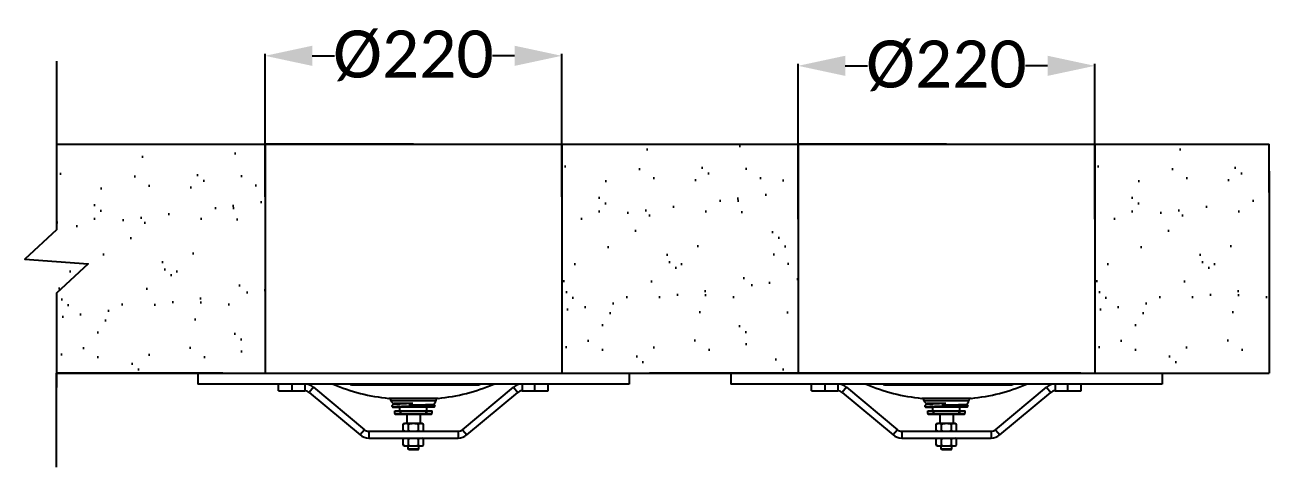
# Model space of a CAD drawing. Header units: millimetres. Extents: x 6781 to 13993, y -7973 to 4183.
# Drawn here: x 10953 to 11876, y 275 to 603 of the extents above; entities that cross this region are included whole.
import ezdxf

# ---------------------------------------------------------------- set-up
doc = ezdxf.new("R2010")
doc.units = ezdxf.units.MM
doc.header["$LTSCALE"] = 307.34
doc.header["$PDMODE"] = 3
doc.header["$PDSIZE"] = 8
doc.layers.get('0').update_dxf_attribs({"linetype": 'CONTINUOUS'})
doc.layers.get('Defpoints').update_dxf_attribs({"linetype": 'CONTINUOUS'})
for name, color, linetype in [('00_BUW_DATUM', 7, 'CONTINUOUS'), ('02___PRT_ALL_AXES', 7, 'CONTINUOUS'), ('03___PRT_ALL_CURVES', 7, 'CONTINUOUS')]:
    doc.layers.add(name, color=color, linetype=linetype)
doc.styles.get("Standard").update_dxf_attribs({"font": 'calibri.ttf'})
doc.dimstyles.get("Standard").update_dxf_attribs({"dimtxt": 35, "dimasz": 35, "dimexe": 1.5, "dimexo": 1, "dimtad": 1, "dimdsep": 46, "dimtxsty": 'Standard', "dimblk": '_FILLED', "dimblk1": '_FILLED', "dimblk2": '_FILLED', "dimcen": 0.09, "dimazin": 2, "dimtol": 1, "dimtp": 0.01, "dimtm": 0.01, "dimtfac": 1, "dimtofl": 0, "dimtmove": 0, "dimatfit": 3, "dimldrblk": '_FILLED', "dimfxl": 1, "dimtolj": 1, "dimarcsym": 0})

# ---------------------------------------------------------------- blocks, each defined once
blk = doc.blocks.new('_FILLED')
at = {"color": 0, "linetype": 'ByBlock'}
blk.add_solid([(0, 0), (-1, 0.214), (-1, -0.214)], dxfattribs=at)
blk = doc.blocks.new('*D949')
at = {"color": 0, "lineweight": -2}
for p, q in [((11131.61, 475.67), (11131.61, 581.75)), ((11351.61, 475.67), (11351.61, 581.75)), ((11166.61, 580.25), (11183.06, 580.25)), ((11316.61, 580.25), (11300.16, 580.25))]:
    blk.add_line(p, q, dxfattribs=at)
at = {"layer": 'Defpoints', "color": 0}
for p in [(11351.61, 580.25), (11131.61, 474.67), (11351.61, 474.67)]:
    blk.add_point(p, dxfattribs=at)
at = {"color": 0, "linetype": 'ByBlock', "lineweight": -2, "xscale": 35, "yscale": 35, "zscale": 35, "rotation": 180}
blk.add_blockref('_FILLED', (11131.61, 580.25), dxfattribs=at)
at = {"color": 0, "linetype": 'ByBlock', "lineweight": -2, "xscale": 35, "yscale": 35, "zscale": 35}
blk.add_blockref('_FILLED', (11351.61, 580.25), dxfattribs=at)
at = {"color": 0, "insert": (11241.61, 580.25), "char_height": 35, "attachment_point": 5}
blk.add_mtext('\\A1;\\A1;%%c220', dxfattribs=at)
blk = doc.blocks.new('*D950')
at = {"color": 0, "lineweight": -2}
for p, q in [((11526.99, 458.94), (11526.99, 574.32)), ((11561.99, 572.82), (11578.44, 572.82)), ((11711.99, 572.82), (11695.54, 572.82)), ((11746.99, 458.94), (11746.99, 574.32))]:
    blk.add_line(p, q, dxfattribs=at)
at = {"layer": 'Defpoints', "color": 0}
for p in [(11746.99, 572.82), (11526.99, 457.94), (11746.99, 457.94)]:
    blk.add_point(p, dxfattribs=at)
at = {"color": 0, "linetype": 'ByBlock', "lineweight": -2, "xscale": 35, "yscale": 35, "zscale": 35, "rotation": 180}
blk.add_blockref('_FILLED', (11526.99, 572.82), dxfattribs=at)
at = {"color": 0, "linetype": 'ByBlock', "lineweight": -2, "xscale": 35, "yscale": 35, "zscale": 35}
blk.add_blockref('_FILLED', (11746.99, 572.82), dxfattribs=at)
at = {"color": 0, "insert": (11636.99, 572.82), "char_height": 35, "attachment_point": 5}
blk.add_mtext('\\A1;\\A1;%%c220', dxfattribs=at)

msp = doc.modelspace()

# ---------------------------------------------------------------- hatches: boundary and pattern name
at = {"linetype": 'ByBlock', "lineweight": 30}
h = msp.add_hatch(dxfattribs=at)
h.set_pattern_fill('AR-SAND', color=256)
h.set_pattern_definition([(37.5, (1325.25, -227.098), (-1.60003, 48.94132), [0, -38.608, 0, -43.18, 0, -41.275]), (7.5, (1325.25, -227.1), (44.95233, 71.6825), [0, -20.828, 0, -34.798, 0, -13.335]), (327.5, (1294.01, -227.098), (79.09924, 0.14372), [0, -12.7, 0, -45.72, 0, -59.69]), (317.5, (1294.01, -227.1), (76.35565, 22.29293), [0, -6.35, 0, -29.972, 0, -34.29])])
h.paths.add_polyline_path([(11131.61113, 344.87332), (10976.87679, 344.61148), (10976.87679, 513.74069), (11131.61113, 514.61148)])
h = msp.add_hatch(dxfattribs=at)
h.set_pattern_fill('AR-SAND', color=256)
h.set_pattern_definition([(37.5, (1699.606, -221.653), (-1.60003, 48.94132), [0, -38.608, 0, -43.18, 0, -41.275]), (7.5, (1699.606, -221.65), (44.95233, 71.6825), [0, -20.828, 0, -34.798, 0, -13.335]), (327.5, (1668.364, -221.653), (79.09924, 0.14372), [0, -12.7, 0, -45.72, 0, -59.69]), (317.5, (1668.364, -221.65), (76.35565, 22.29293), [0, -6.35, 0, -29.972, 0, -34.29])])
h.paths.add_polyline_path([(11526.98879, 344.61148), (11351.61113, 344.61148), (11351.61113, 514.61148), (11526.98879, 514.61148)])
h = msp.add_hatch(dxfattribs=at)
h.set_pattern_fill('AR-SAND', color=256)
h.set_pattern_definition([(37.5, (2094.983, -221.653), (-1.60003, 48.94132), [0, -38.608, 0, -43.18, 0, -41.275]), (7.5, (2094.983, -221.65), (44.95233, 71.6825), [0, -20.828, 0, -34.798, 0, -13.335]), (327.5, (2063.74, -221.653), (79.09924, 0.14372), [0, -12.7, 0, -45.72, 0, -59.69]), (317.5, (2063.74, -221.65), (76.35565, 22.29293), [0, -6.35, 0, -29.972, 0, -34.29])])
h.paths.add_polyline_path([(11876.37523, 344.61148), (11746.98879, 344.61148), (11746.61, 514.61148), (11876.37523, 514.61148)])

# ---------------------------------------------------------------- linework, layer by layer
at = {"linetype": 'ByBlock'}
for p, q in [((10976.87679, 576.31075), (10976.87679, 451.17064)), ((11876.37523, 494.61148), (11876.37523, 344.61148)), ((10976.87679, 344.61148), (11239.74925, 344.61148)), ((10976.87679, 344.61148), (11239.74925, 344.61148)), ((11239.74925, 344.61148), (11876.37523, 344.61148)), ((11239.74925, 344.61148), (11876.37523, 344.61148))]:
    msp.add_line(p, q, dxfattribs=at)
for p, q in [((10976.87679, 514.61148), (11239.74925, 514.61148)), ((10976.87679, 514.61148), (11876.37523, 514.61148)), ((11241.61113, 514.61148), (11131.61113, 514.61148)), ((11131.61113, 514.61148), (11131.61113, 344.61148)), ((11239.74925, 514.61148), (11876.37523, 514.61148)), ((11241.61113, 514.61148), (11351.61113, 514.61148)), ((11351.61113, 514.61148), (11351.61113, 344.61148)), ((11636.98879, 514.61148), (11526.98879, 514.61148)), ((11526.98879, 514.61148), (11526.98879, 344.61148)), ((11636.98879, 514.61148), (11746.98879, 514.61148)), ((11746.98879, 514.61148), (11746.98879, 344.61148)), ((11876.37523, 478.72702), (11876.37523, 514.61148)), ((10976.87679, 404.17064), (10976.87679, 334.17064)), ((10976.87679, 274.99738), (10976.87679, 344.61148)), ((11081.61113, 344.61148), (11241.61113, 344.61148)), ((11239.74925, 344.61148), (11394.14613, 344.61148)), ((11476.98879, 344.61148), (11636.98879, 344.61148)), ((10976.87679, 317.82313), (10976.87679, 334.17064))]:
    msp.add_line(p, q)
at = {"linetype": 'Continuous'}
for p, q in [((10976.87679, 344.61148), (11239.74925, 344.61148)), ((11239.74925, 344.61148), (11876.37523, 344.61148)), ((11239.74925, 344.61148), (11328.79147, 344.61148))]:
    msp.add_line(p, q, dxfattribs=at)
at = {"color": 0, "linetype": 'Continuous'}
for p, q in [((11141.61113, 331.61148), (11141.61113, 336.61148)), ((11151.61113, 331.61148), (11151.61113, 336.61148)), ((11160.99063, 336.61148), (11160.99063, 331.61148)), ((11167.39248, 334.29369), (11164.19156, 330.45258)), ((11167.39248, 334.29369), (11205.22046, 302.77037)), ((11194.65966, 336.61148), (11194.65966, 336.01148)), ((11291.13839, 336.01148), (11194.65966, 336.01148)), ((11195.67591, 335.81148), (11195.67591, 336.01148)), ((11290.12213, 335.81148), (11195.67591, 335.81148)), ((11278.00181, 302.77037), (11315.82979, 334.29369)), ((11289.66329, 335.81148), (11289.66329, 336.01148)), ((11290.12213, 335.81148), (11290.12213, 336.01148)), ((11290.64677, 336.61148), (11290.64677, 336.01148)), ((11291.13839, 336.61148), (11291.13839, 336.01148)), ((11315.82979, 334.29369), (11319.03071, 330.45258)), ((11322.23163, 336.61148), (11322.23163, 331.61148)), ((11331.61113, 331.61148), (11331.61113, 336.61148)), ((11341.61113, 331.61148), (11341.61113, 336.61148)), ((11536.98879, 331.61148), (11536.98879, 336.61148)), ((11546.98879, 331.61148), (11546.98879, 336.61148)), ((11556.3683, 336.61148), (11556.3683, 331.61148)), ((11562.77014, 334.29369), (11559.56922, 330.45258)), ((11562.77014, 334.29369), (11600.59812, 302.77037)), ((11590.03732, 336.61148), (11590.03732, 336.01148)), ((11686.51605, 336.01148), (11590.03732, 336.01148)), ((11591.05357, 335.81148), (11591.05357, 336.01148)), ((11685.49979, 335.81148), (11591.05357, 335.81148)), ((11673.37947, 302.77037), (11711.20745, 334.29369)), ((11685.04095, 335.81148), (11685.04095, 336.01148)), ((11685.49979, 335.81148), (11685.49979, 336.01148)), ((11686.02443, 336.61148), (11686.02443, 336.01148)), ((11686.51605, 336.61148), (11686.51605, 336.01148)), ((11711.20745, 334.29369), (11714.40837, 330.45258)), ((11717.60929, 336.61148), (11717.60929, 331.61148)), ((11726.98879, 331.61148), (11726.98879, 336.61148)), ((11736.98879, 331.61148), (11736.98879, 336.61148)), ((11141.61113, 331.61148), (11160.99063, 331.61148)), ((11164.19156, 330.45258), (11202.01954, 298.92926)), ((11259.91486, 326.03769), (11223.30741, 326.03769)), ((11258.11619, 324.18941), (11225.10608, 324.18941)), ((11281.20273, 298.92926), (11319.03071, 330.45258)), ((11322.23163, 331.61148), (11341.61113, 331.61148)), ((11536.98879, 331.61148), (11556.3683, 331.61148)), ((11559.56922, 330.45258), (11597.3972, 298.92926)), ((11655.29252, 326.03769), (11618.68507, 326.03769)), ((11653.49385, 324.18941), (11620.48374, 324.18941)), ((11676.58039, 298.92926), (11714.40837, 330.45258)), ((11717.60929, 331.61148), (11736.98879, 331.61148)), ((11225.79113, 320.36148), (11225.79114, 320.36457)), ((11226.42117, 319.50469), (11226.69113, 319.46574)), ((11226.61188, 321.32856), (11226.47274, 321.28193)), ((11226.69114, 319.46514), (11226.96111, 319.50457)), ((11226.96111, 319.46574), (11231.61113, 319.46574)), ((11241.2547, 322.33148), (11227.10103, 322.33148)), ((11227.76113, 321.83148), (11231.49192, 321.83148)), ((11227.76113, 316.83148), (11255.46113, 316.83148)), ((11227.76113, 314.83148), (11255.46113, 314.83148)), ((11228.26113, 314.33148), (11254.96113, 314.33148)), ((11228.75593, 319.83148), (11238.3055, 319.83148)), ((11231.61113, 316.83148), (11231.61113, 319.83148)), ((11231.98669, 319.83148), (11231.98669, 320.06785)), ((11231.98669, 314.83148), (11231.98669, 316.83148)), ((11232.33415, 322.33148), (11232.33415, 321.88285)), ((11232.33415, 319.83148), (11232.33415, 320.08898)), ((11232.33415, 314.33148), (11232.33415, 316.83148)), ((11236.60051, 320.31755), (11238.26456, 320.39831)), ((11239.97495, 322.27181), (11238.00861, 322.17887)), ((11257.43113, 320.36148), (11238.26633, 320.36148)), ((11256.53116, 319.46574), (11238.45662, 319.46574)), ((11241.2547, 322.33148), (11239.97495, 322.27181)), ((11250.88812, 316.83148), (11250.88812, 314.33148)), ((11251.23557, 316.83148), (11251.23557, 314.83148)), ((11251.61113, 316.83148), (11251.61113, 319.46574)), ((11256.53113, 321.25722), (11254.28384, 321.25722)), ((11254.99111, 321.32342), (11255.30419, 321.35695)), ((11621.16879, 320.36148), (11621.1688, 320.36457)), ((11621.79883, 319.50469), (11622.06879, 319.46574)), ((11621.98954, 321.32856), (11621.8504, 321.28193)), ((11622.0688, 319.46514), (11622.33877, 319.50457)), ((11622.33877, 319.46574), (11626.98879, 319.46574)), ((11636.63236, 322.33148), (11622.47869, 322.33148)), ((11623.13879, 321.83148), (11626.86958, 321.83148)), ((11623.13879, 316.83148), (11650.83879, 316.83148)), ((11623.13879, 314.83148), (11650.83879, 314.83148)), ((11623.63879, 314.33148), (11650.33879, 314.33148)), ((11624.13359, 319.83148), (11633.68316, 319.83148)), ((11626.98879, 316.83148), (11626.98879, 319.83148)), ((11627.36435, 319.83148), (11627.36435, 320.06785)), ((11627.36435, 314.83148), (11627.36435, 316.83148)), ((11627.71181, 322.33148), (11627.71181, 321.88285)), ((11627.71181, 319.83148), (11627.71181, 320.08898)), ((11627.71181, 314.33148), (11627.71181, 316.83148)), ((11631.97817, 320.31755), (11633.64222, 320.39831)), ((11635.35261, 322.27181), (11633.38627, 322.17887)), ((11652.80879, 320.36148), (11633.64399, 320.36148)), ((11651.90882, 319.46574), (11633.83428, 319.46574)), ((11636.63236, 322.33148), (11635.35261, 322.27181)), ((11646.26578, 316.83148), (11646.26578, 314.33148)), ((11646.61323, 316.83148), (11646.61323, 314.83148)), ((11646.98879, 316.83148), (11646.98879, 319.46574)), ((11651.90879, 321.25722), (11649.6615, 321.25722)), ((11650.36877, 321.32342), (11650.68185, 321.35695)), ((11205.22046, 302.77037), (11202.01954, 298.92926)), ((11208.42138, 301.61148), (11274.80088, 301.61148)), ((11208.42138, 301.61148), (11208.42138, 296.61148)), ((11208.42138, 296.61148), (11274.80088, 296.61148)), ((11274.80088, 301.61148), (11274.80088, 296.61148)), ((11278.00181, 302.77037), (11281.20273, 298.92926)), ((11600.59812, 302.77037), (11597.3972, 298.92926)), ((11603.79904, 301.61148), (11670.17854, 301.61148)), ((11603.79904, 301.61148), (11603.79904, 296.61148)), ((11603.79904, 296.61148), (11670.17854, 296.61148)), ((11670.17854, 301.61148), (11670.17854, 296.61148)), ((11673.37947, 302.77037), (11676.58039, 298.92926)), ((11237.61113, 288.21148), (11237.61113, 290.71148)), ((11245.61113, 288.21148), (11237.61113, 288.21148)), ((11238.11113, 287.71148), (11237.61113, 288.21148)), ((11245.11113, 287.71148), (11238.11113, 287.71148)), ((11245.11113, 287.71148), (11245.61113, 288.21148)), ((11245.61113, 288.21148), (11245.61113, 290.71148)), ((11632.98879, 288.21148), (11632.98879, 290.71148)), ((11640.98879, 288.21148), (11632.98879, 288.21148)), ((11633.48879, 287.71148), (11632.98879, 288.21148)), ((11640.48879, 287.71148), (11633.48879, 287.71148)), ((11640.48879, 287.71148), (11640.98879, 288.21148)), ((11640.98879, 288.21148), (11640.98879, 290.71148))]:
    msp.add_line(p, q, dxfattribs=at)
msp.add_lwpolyline([(10976.87679, 496.16332), (10976.87679, 451.17064), (10953.39019, 429.39413), (11000.36339, 425.94715), (10976.87679, 404.17064), (10976.87679, 335.34858)])
for points in [[(11225.94476, 320.868), (11225.80552, 320.51838), (11225.79114, 320.36458)], [(11226.47274, 321.28193), (11226.32553, 321.21587), (11226.14974, 321.09919), (11225.94476, 320.868)], [(11238.00861, 322.17887), (11237.04647, 322.13236), (11236.11685, 322.08647), (11235.2322, 322.04167), (11234.40105, 321.99831), (11233.6232, 321.95635), (11232.89654, 321.91566), (11232.21873, 321.87612), (11231.58738, 321.83759), (11231.00007, 321.79996), (11230.4545, 321.76308), (11229.94956, 321.72691), (11229.48532, 321.69149), (11229.06152, 321.65688), (11228.67743, 321.62309), (11228.33181, 321.59017), (11228.02225, 321.55803), (11227.74588, 321.5265), (11227.49983, 321.49541), (11227.2812, 321.46448), (11227.08682, 321.43328), (11226.91259, 321.40101), (11226.7558, 321.36675), (11226.61188, 321.32856)], [(11227.13696, 319.61264), (11227.13785, 319.61249), (11227.18302, 319.62473), (11227.26441, 319.64302), (11227.37878, 319.66484), (11227.52464, 319.68895), (11227.70136, 319.71469), (11227.90884, 319.74166), (11228.14718, 319.76962), (11228.41658, 319.79843), (11228.71739, 319.82797), (11229.05034, 319.85823), (11229.41629, 319.88919), (11229.81615, 319.92086), (11230.25084, 319.95324), (11230.72128, 319.98635), (11231.22828, 320.0202), (11231.77223, 320.0548), (11232.35329, 320.09014), (11232.97139, 320.12621), (11233.62627, 320.16302), (11234.31741, 320.20055), (11235.04406, 320.2388), (11235.80523, 320.27779), (11236.60051, 320.31755)], [(11254.25672, 321.25478), (11254.64673, 321.28979), (11254.99111, 321.32342)], [(11255.30419, 321.35695), (11255.5866, 321.39047), (11255.83853, 321.42401), (11256.06119, 321.45776), (11256.25705, 321.49216), (11256.43014, 321.5282), (11256.58687, 321.56808), (11256.73734, 321.61693), (11256.8971, 321.68778), (11257.08772, 321.81706), (11257.30008, 322.07231), (11257.42376, 322.42982), (11257.43113, 322.54202)], [(11257.43113, 322.54186), (11257.4166, 322.69969), (11257.37954, 322.79234)], [(11621.32242, 320.868), (11621.18318, 320.51838), (11621.1688, 320.36458)], [(11621.8504, 321.28193), (11621.70319, 321.21587), (11621.5274, 321.09919), (11621.32242, 320.868)], [(11633.38627, 322.17887), (11632.42413, 322.13236), (11631.49451, 322.08647), (11630.60986, 322.04167), (11629.77871, 321.99831), (11629.00086, 321.95635), (11628.2742, 321.91566), (11627.59639, 321.87612), (11626.96504, 321.83759), (11626.37773, 321.79996), (11625.83216, 321.76308), (11625.32722, 321.72691), (11624.86298, 321.69149), (11624.43918, 321.65688), (11624.05509, 321.62309), (11623.70947, 321.59017), (11623.39991, 321.55803), (11623.12354, 321.5265), (11622.87749, 321.49541), (11622.65886, 321.46448), (11622.46448, 321.43328), (11622.29025, 321.40101), (11622.13346, 321.36675), (11621.98954, 321.32856)], [(11622.51462, 319.61264), (11622.51551, 319.61249), (11622.56069, 319.62473), (11622.64207, 319.64302), (11622.75644, 319.66484), (11622.9023, 319.68895), (11623.07902, 319.71469), (11623.2865, 319.74166), (11623.52484, 319.76962), (11623.79424, 319.79843), (11624.09505, 319.82797), (11624.428, 319.85823), (11624.79395, 319.88919), (11625.19381, 319.92086), (11625.6285, 319.95324), (11626.09894, 319.98635), (11626.60594, 320.0202), (11627.14989, 320.0548), (11627.73095, 320.09014), (11628.34905, 320.12621), (11629.00393, 320.16302), (11629.69507, 320.20055), (11630.42172, 320.2388), (11631.18289, 320.27779), (11631.97817, 320.31755)], [(11649.63438, 321.25478), (11650.02439, 321.28979), (11650.36877, 321.32342)], [(11650.68185, 321.35695), (11650.96426, 321.39047), (11651.21619, 321.42401), (11651.43885, 321.45776), (11651.63471, 321.49216), (11651.8078, 321.5282), (11651.96453, 321.56808), (11652.115, 321.61693), (11652.27476, 321.68778), (11652.46538, 321.81706), (11652.67774, 322.07231), (11652.80142, 322.42982), (11652.80879, 322.54202)], [(11652.80879, 322.54186), (11652.79426, 322.69969), (11652.7572, 322.79234)]]:
    msp.add_lwpolyline(points, dxfattribs=at)
for centre, radius, start, end in [((11160.99063, 326.61148), 10, 50.19442891, 90), ((11237.18464, 466.76136), 141.40625, 247.06351951, 264.36808115), ((11246.03763, 466.76136), 141.40625, 275.63191885, 292.93648049), ((11322.23163, 326.61148), 10, 90, 129.80557109), ((11556.3683, 326.61148), 10, 50.19442891, 90), ((11632.5623, 466.76136), 141.40625, 247.06351951, 264.36808115), ((11641.41529, 466.76136), 141.40625, 275.63191885, 292.93648049), ((11717.60929, 326.61148), 10, 90, 129.80557109), ((11160.99063, 326.61148), 5, 50.19442891, 90), ((11223.11113, 324.04735), 2, 4.07332405, 84.36808115), ((11227.10103, 324.33148), 2, 184.07332405, 270), ((11256.12124, 324.33148), 2, 309.2533834, 355.92667595), ((11260.11113, 324.04735), 2, 95.63191885, 175.92667595), ((11322.23163, 326.61148), 5, 90, 129.80557109), ((11556.3683, 326.61148), 5, 50.19442891, 90), ((11618.48879, 324.04735), 2, 4.07332405, 84.36808115), ((11622.47869, 324.33148), 2, 184.07332405, 270), ((11651.4989, 324.33148), 2, 309.2533834, 355.92667595), ((11655.48879, 324.04735), 2, 95.63191885, 175.92667595), ((11717.60929, 326.61148), 5, 90, 129.80557109), ((11226.60773, 320.36138), 0.8166, 177.16069414, 179.99297649), ((11226.63021, 320.36233), 0.83907, 180.05802843, 188.06972627), ((11226.60862, 320.36135), 0.81749, 177.16166465, 179.77433532), ((11226.73367, 320.33976), 0.94489, 156.87901989, 160.90637286), ((11226.72495, 320.3439), 0.93525, 142.49746403, 156.9022854), ((11228.26113, 321.83148), 0.5, 90, 180), ((11228.26113, 314.83148), 0.5, 180, 270), ((11242.11988, 320.3614), 3.85354, 179.44614288, 179.99891009), ((11254.96113, 314.83148), 0.5, 270, 0), ((11621.98539, 320.36138), 0.8166, 177.16069414, 179.99297649), ((11622.00787, 320.36233), 0.83907, 180.05802843, 188.06972627), ((11621.98628, 320.36135), 0.81749, 177.16166465, 179.77433532), ((11622.11133, 320.33976), 0.94489, 156.87901989, 160.90637286), ((11622.10261, 320.3439), 0.93525, 142.49746403, 156.9022854), ((11623.63879, 321.83148), 0.5, 90, 180), ((11623.63879, 314.83148), 0.5, 180, 270), ((11637.49754, 320.3614), 3.85354, 179.44614288, 179.99891009), ((11650.33879, 314.83148), 0.5, 270, 0), ((11208.42138, 306.61148), 10, 230.19442891, 270), ((11208.42138, 306.61148), 5, 230.19442891, 270), ((11274.80088, 306.61148), 5, 270, 309.80557109), ((11274.80088, 306.61148), 10, 270, 309.80557109), ((11603.79904, 306.61148), 10, 230.19442891, 270), ((11603.79904, 306.61148), 5, 230.19442891, 270), ((11670.17854, 306.61148), 5, 270, 309.80557109), ((11670.17854, 306.61148), 10, 270, 309.80557109)]:
    msp.add_arc(centre, radius, start, end, dxfattribs=at)
for points in [[(11225.79214, 320.40183), (11225.79628, 320.48565), (11225.81331, 320.56954), (11225.84076, 320.64885)], [(11226.96108, 319.50468), (11227.05035, 319.53164), (11227.1361, 319.57423), (11227.21193, 319.62851)], [(11621.1698, 320.40183), (11621.17394, 320.48565), (11621.19097, 320.56954), (11621.21842, 320.64885)], [(11622.33874, 319.50468), (11622.42801, 319.53164), (11622.51376, 319.57423), (11622.58959, 319.62851)]]:
    msp.add_open_spline(points, degree=3, dxfattribs=at)
for points, knots in [([(11225.79944, 320.24454), (11225.82288, 320.07825), (11225.96462, 319.75294), (11226.26087, 319.55309), (11226.42119, 319.50468)], [0, 0, 0, 0, 0.500701764, 1, 1, 1, 1]), ([(11231.98669, 314.83148), (11231.98669, 314.76708), (11232.00318, 314.64232), (11232.07573, 314.47889), (11232.18868, 314.36219), (11232.28804, 314.33148), (11232.33415, 314.33148)], [0, 0, 0, 0, 0.289765992, 0.557980323, 0.792523532, 1, 1, 1, 1]), ([(11232.33415, 322.33148), (11232.28991, 322.33148), (11232.19492, 322.30346), (11232.08428, 322.19534), (11232.01015, 322.04199), (11231.99004, 321.92388), (11231.98737, 321.86241)], [0, 0, 0, 0, 0.20862699, 0.442793506, 0.709860072, 1, 1, 1, 1]), ([(11238.45662, 319.46574), (11238.42404, 319.46574), (11238.35354, 319.56823), (11238.31525, 319.7513), (11238.27387, 320.03543), (11238.26633, 320.24697), (11238.26633, 320.36148)], [0, 0, 0, 0, 0.103871973, 0.32147496, 0.634900608, 1, 1, 1, 1]), ([(11238.26651, 320.39865), (11238.26688, 320.43665), (11238.27045, 320.58193), (11238.28147, 320.72711), (11238.29529, 320.83354)], [0, 0, 0, 0, 0.261477067, 1, 1, 1, 1]), ([(11254.25676, 321.25478), (11254.08183, 321.2396), (11253.68129, 321.22785), (11252.74783, 321.18694), (11251.36715, 321.14448), (11249.52116, 321.09174), (11246.69755, 321.02125), (11242.93286, 320.93613), (11239.85836, 320.86882), (11238.29529, 320.83354)], [0, 0, 0, 0, 0.032991042, 0.075233936, 0.175579609, 0.292495613, 0.422215808, 0.706249217, 1, 1, 1, 1]), ([(11251.23557, 314.83148), (11251.23557, 314.76708), (11251.21909, 314.64232), (11251.14653, 314.47889), (11251.03359, 314.36219), (11250.93423, 314.33148), (11250.88812, 314.33148)], [0, 0, 0, 0, 0.289765992, 0.557980323, 0.792523532, 1, 1, 1, 1]), ([(11256.53113, 321.25722), (11256.64795, 321.25722), (11256.88526, 321.21453), (11257.27792, 320.9514), (11257.43113, 320.59087), (11257.43113, 320.36148)], [0, 0, 0, 0, 0.252288703, 0.504582846, 1, 1, 1, 1]), ([(11257.43113, 320.36148), (11257.43113, 320.13209), (11257.27792, 319.77155), (11256.88526, 319.50843), (11256.64795, 319.46574), (11256.53113, 319.46574)], [0, 0, 0, 0, 0.495417154, 0.747711297, 1, 1, 1, 1]), ([(11621.1771, 320.24454), (11621.20054, 320.07825), (11621.34228, 319.75294), (11621.63853, 319.55309), (11621.79885, 319.50468)], [0, 0, 0, 0, 0.500701764, 1, 1, 1, 1]), ([(11627.36435, 314.83148), (11627.36435, 314.76708), (11627.38084, 314.64232), (11627.4534, 314.47889), (11627.56634, 314.36219), (11627.6657, 314.33148), (11627.71181, 314.33148)], [0, 0, 0, 0, 0.289765992, 0.557980323, 0.792523532, 1, 1, 1, 1]), ([(11627.71181, 322.33148), (11627.66757, 322.33148), (11627.57258, 322.30346), (11627.46194, 322.19534), (11627.38781, 322.04199), (11627.3677, 321.92388), (11627.36503, 321.86241)], [0, 0, 0, 0, 0.20862699, 0.442793506, 0.709860072, 1, 1, 1, 1]), ([(11633.83428, 319.46574), (11633.8017, 319.46574), (11633.7312, 319.56823), (11633.69291, 319.7513), (11633.65153, 320.03543), (11633.64399, 320.24697), (11633.64399, 320.36148)], [0, 0, 0, 0, 0.103871973, 0.32147496, 0.634900608, 1, 1, 1, 1]), ([(11633.64417, 320.39865), (11633.64454, 320.43665), (11633.64811, 320.58193), (11633.65913, 320.72711), (11633.67295, 320.83354)], [0, 0, 0, 0, 0.261477067, 1, 1, 1, 1]), ([(11649.63442, 321.25478), (11649.45949, 321.2396), (11649.05895, 321.22785), (11648.12549, 321.18694), (11646.74481, 321.14448), (11644.89882, 321.09174), (11642.07521, 321.02125), (11638.31052, 320.93613), (11635.23602, 320.86882), (11633.67295, 320.83354)], [0, 0, 0, 0, 0.032991042, 0.075233936, 0.175579609, 0.292495613, 0.422215808, 0.706249217, 1, 1, 1, 1]), ([(11646.61323, 314.83148), (11646.61323, 314.76708), (11646.59675, 314.64232), (11646.52419, 314.47889), (11646.41125, 314.36219), (11646.31189, 314.33148), (11646.26578, 314.33148)], [0, 0, 0, 0, 0.289765992, 0.557980323, 0.792523532, 1, 1, 1, 1]), ([(11651.90879, 321.25722), (11652.02561, 321.25722), (11652.26292, 321.21453), (11652.65558, 320.9514), (11652.80879, 320.59087), (11652.80879, 320.36148)], [0, 0, 0, 0, 0.252288703, 0.504582846, 1, 1, 1, 1]), ([(11652.80879, 320.36148), (11652.80879, 320.13209), (11652.65558, 319.77155), (11652.26292, 319.50843), (11652.02561, 319.46574), (11651.90879, 319.46574)], [0, 0, 0, 0, 0.495417154, 0.747711297, 1, 1, 1, 1])]:
    msp.add_open_spline(points, degree=3, knots=knots, dxfattribs=at)
at = {"layer": '00_BUW_DATUM', "color": 0, "linetype": 'Continuous'}
for p, q in [((11234.10558, 306.93092), (11235.11113, 307.51148)), ((11234.10558, 302.19203), (11234.10558, 306.93092)), ((11235.11113, 307.51148), (11248.11113, 307.51148)), ((11237.85836, 302.19203), (11237.85836, 306.93092)), ((11245.36391, 302.19203), (11245.36391, 306.93092)), ((11249.11669, 306.93092), (11248.11113, 307.51148)), ((11249.11669, 302.19203), (11249.11669, 306.93092)), ((11629.48324, 306.93092), (11630.48879, 307.51148)), ((11629.48324, 302.19203), (11629.48324, 306.93092)), ((11630.48879, 307.51148), (11643.48879, 307.51148)), ((11633.23602, 302.19203), (11633.23602, 306.93092)), ((11640.74157, 302.19203), (11640.74157, 306.93092)), ((11644.49435, 306.93092), (11643.48879, 307.51148)), ((11644.49435, 302.19203), (11644.49435, 306.93092)), ((11235.11113, 301.61148), (11234.10558, 302.19203)), ((11234.10558, 296.03092), (11235.11113, 296.61148)), ((11234.10558, 291.29203), (11234.10558, 296.03092)), ((11237.85836, 291.29203), (11237.85836, 296.03092)), ((11245.36391, 291.29203), (11245.36391, 296.03092)), ((11248.11113, 301.61148), (11249.11669, 302.19203)), ((11249.11669, 296.03092), (11248.11113, 296.61148)), ((11249.11669, 291.29203), (11249.11669, 296.03092)), ((11630.48879, 301.61148), (11629.48324, 302.19203)), ((11629.48324, 296.03092), (11630.48879, 296.61148)), ((11629.48324, 291.29203), (11629.48324, 296.03092)), ((11633.23602, 291.29203), (11633.23602, 296.03092)), ((11640.74157, 291.29203), (11640.74157, 296.03092)), ((11643.48879, 301.61148), (11644.49435, 302.19203)), ((11644.49435, 296.03092), (11643.48879, 296.61148)), ((11644.49435, 291.29203), (11644.49435, 296.03092)), ((11235.11113, 290.71148), (11234.10558, 291.29203)), ((11235.11113, 290.71148), (11248.11113, 290.71148)), ((11248.11113, 290.71148), (11249.11669, 291.29203)), ((11630.48879, 290.71148), (11629.48324, 291.29203)), ((11630.48879, 290.71148), (11643.48879, 290.71148)), ((11643.48879, 290.71148), (11644.49435, 291.29203))]:
    msp.add_line(p, q, dxfattribs=at)
for centre, radius, start, end in [((11235.91408, 304.26604), 3.25136, 75.6687409, 77.86557217), ((11247.30817, 304.26611), 3.25129, 102.13445214, 104.32954935), ((11631.29174, 304.26604), 3.25136, 75.6687409, 77.86557217), ((11642.68583, 304.26611), 3.25129, 102.13445214, 104.32954935)]:
    msp.add_arc(centre, radius, start, end, dxfattribs=at)
for points, knots in [([(11234.10558, 306.93092), (11234.40013, 307.10098), (11234.85732, 307.3215), (11235.50081, 307.48374), (11235.82283, 307.51148), (11235.98197, 307.51148)], [0, 0, 0, 0, 0.514152503, 0.759424143, 1, 1, 1, 1]), ([(11235.98197, 307.51148), (11236.03338, 307.51148), (11236.23997, 307.50582), (11236.44579, 307.47736), (11236.59754, 307.44475)], [0, 0, 0, 0, 0.248806325, 1, 1, 1, 1]), ([(11236.71888, 307.41622), (11236.81613, 307.39139), (11237.21232, 307.27086), (11237.58707, 307.08755), (11237.85836, 306.93092)], [0, 0, 0, 0, 0.242657732, 1, 1, 1, 1]), ([(11237.85836, 306.93092), (11238.4681, 307.10694), (11239.70596, 307.40065), (11240.97676, 307.51148), (11241.61113, 307.51148)], [0, 0, 0, 0, 0.500104344, 1, 1, 1, 1]), ([(11241.61113, 307.51148), (11242.24551, 307.51148), (11243.51631, 307.40065), (11244.75417, 307.10694), (11245.36391, 306.93092)], [0, 0, 0, 0, 0.49989567, 1, 1, 1, 1]), ([(11245.36391, 306.93092), (11245.45635, 306.98429), (11245.8191, 307.18236), (11246.20623, 307.34036), (11246.50348, 307.41624)], [0, 0, 0, 0, 0.258129767, 1, 1, 1, 1]), ([(11246.62473, 307.44475), (11246.67564, 307.45569), (11246.87865, 307.49416), (11247.08576, 307.51148), (11247.2403, 307.51148)], [0, 0, 0, 0, 0.252032944, 1, 1, 1, 1]), ([(11247.2403, 307.51148), (11247.39944, 307.51148), (11247.72146, 307.48374), (11248.36494, 307.3215), (11248.82214, 307.10098), (11249.11669, 306.93092)], [0, 0, 0, 0, 0.24057587, 0.485847511, 1, 1, 1, 1]), ([(11629.48324, 306.93092), (11629.77779, 307.10098), (11630.23498, 307.3215), (11630.87847, 307.48374), (11631.20049, 307.51148), (11631.35963, 307.51148)], [0, 0, 0, 0, 0.514152503, 0.759424143, 1, 1, 1, 1]), ([(11631.35963, 307.51148), (11631.41104, 307.51148), (11631.61763, 307.50582), (11631.82345, 307.47736), (11631.9752, 307.44475)], [0, 0, 0, 0, 0.248806325, 1, 1, 1, 1]), ([(11632.09654, 307.41622), (11632.19379, 307.39139), (11632.58998, 307.27086), (11632.96473, 307.08755), (11633.23602, 306.93092)], [0, 0, 0, 0, 0.242657732, 1, 1, 1, 1]), ([(11633.23602, 306.93092), (11633.84576, 307.10694), (11635.08362, 307.40065), (11636.35442, 307.51148), (11636.98879, 307.51148)], [0, 0, 0, 0, 0.500104344, 1, 1, 1, 1]), ([(11636.98879, 307.51148), (11637.62317, 307.51148), (11638.89397, 307.40065), (11640.13183, 307.10694), (11640.74157, 306.93092)], [0, 0, 0, 0, 0.49989567, 1, 1, 1, 1]), ([(11640.74157, 306.93092), (11640.83401, 306.98429), (11641.19676, 307.18236), (11641.5839, 307.34036), (11641.88114, 307.41624)], [0, 0, 0, 0, 0.258129767, 1, 1, 1, 1]), ([(11642.00239, 307.44475), (11642.0533, 307.45569), (11642.25631, 307.49416), (11642.46342, 307.51148), (11642.61796, 307.51148)], [0, 0, 0, 0, 0.252032944, 1, 1, 1, 1]), ([(11642.61796, 307.51148), (11642.7771, 307.51148), (11643.09912, 307.48374), (11643.7426, 307.3215), (11644.1998, 307.10098), (11644.49435, 306.93092)], [0, 0, 0, 0, 0.24057587, 0.485847511, 1, 1, 1, 1]), ([(11234.10558, 302.19203), (11234.40013, 302.02198), (11234.85732, 301.80145), (11235.50081, 301.63922), (11235.82283, 301.61148), (11235.98197, 301.61148)], [0, 0, 0, 0, 0.514152503, 0.759424143, 1, 1, 1, 1]), ([(11234.10558, 296.03092), (11234.40013, 296.20098), (11234.85732, 296.4215), (11235.50081, 296.58374), (11235.82283, 296.61148), (11235.98197, 296.61148)], [0, 0, 0, 0, 0.514152503, 0.759424143, 1, 1, 1, 1]), ([(11235.98197, 301.61148), (11236.14111, 301.61148), (11236.46313, 301.63922), (11237.10661, 301.80145), (11237.56381, 302.02198), (11237.85836, 302.19203)], [0, 0, 0, 0, 0.24057587, 0.485847511, 1, 1, 1, 1]), ([(11235.98197, 296.61148), (11236.14111, 296.61148), (11236.46313, 296.58374), (11237.10661, 296.4215), (11237.56381, 296.20098), (11237.85836, 296.03092)], [0, 0, 0, 0, 0.24057587, 0.485847511, 1, 1, 1, 1]), ([(11237.85836, 302.19203), (11238.4681, 302.01602), (11239.70596, 301.7223), (11240.97676, 301.61148), (11241.61113, 301.61148)], [0, 0, 0, 0, 0.500104344, 1, 1, 1, 1]), ([(11237.85836, 296.03092), (11238.4681, 296.20694), (11239.70596, 296.50065), (11240.97676, 296.61148), (11241.61113, 296.61148)], [0, 0, 0, 0, 0.500104344, 1, 1, 1, 1]), ([(11241.61113, 301.61148), (11242.24551, 301.61148), (11243.51631, 301.7223), (11244.75417, 302.01602), (11245.36391, 302.19203)], [0, 0, 0, 0, 0.49989567, 1, 1, 1, 1]), ([(11241.61113, 296.61148), (11242.24551, 296.61148), (11243.51631, 296.50065), (11244.75417, 296.20694), (11245.36391, 296.03092)], [0, 0, 0, 0, 0.49989567, 1, 1, 1, 1]), ([(11245.36391, 302.19203), (11245.65846, 302.02198), (11246.11565, 301.80145), (11246.75914, 301.63922), (11247.08116, 301.61148), (11247.2403, 301.61148)], [0, 0, 0, 0, 0.514152503, 0.759424143, 1, 1, 1, 1]), ([(11245.36391, 296.03092), (11245.65846, 296.20098), (11246.11565, 296.4215), (11246.75914, 296.58374), (11247.08116, 296.61148), (11247.2403, 296.61148)], [0, 0, 0, 0, 0.514152503, 0.759424143, 1, 1, 1, 1]), ([(11247.2403, 301.61148), (11247.39944, 301.61148), (11247.72146, 301.63922), (11248.36494, 301.80145), (11248.82214, 302.02198), (11249.11669, 302.19203)], [0, 0, 0, 0, 0.24057587, 0.485847511, 1, 1, 1, 1]), ([(11247.2403, 296.61148), (11247.39944, 296.61148), (11247.72146, 296.58374), (11248.36494, 296.4215), (11248.82214, 296.20098), (11249.11669, 296.03092)], [0, 0, 0, 0, 0.24057587, 0.485847511, 1, 1, 1, 1]), ([(11629.48324, 302.19203), (11629.77779, 302.02198), (11630.23498, 301.80145), (11630.87847, 301.63922), (11631.20049, 301.61148), (11631.35963, 301.61148)], [0, 0, 0, 0, 0.514152503, 0.759424143, 1, 1, 1, 1]), ([(11629.48324, 296.03092), (11629.77779, 296.20098), (11630.23498, 296.4215), (11630.87847, 296.58374), (11631.20049, 296.61148), (11631.35963, 296.61148)], [0, 0, 0, 0, 0.514152503, 0.759424143, 1, 1, 1, 1]), ([(11631.35963, 301.61148), (11631.51877, 301.61148), (11631.84079, 301.63922), (11632.48427, 301.80145), (11632.94147, 302.02198), (11633.23602, 302.19203)], [0, 0, 0, 0, 0.24057587, 0.485847511, 1, 1, 1, 1]), ([(11631.35963, 296.61148), (11631.51877, 296.61148), (11631.84079, 296.58374), (11632.48427, 296.4215), (11632.94147, 296.20098), (11633.23602, 296.03092)], [0, 0, 0, 0, 0.24057587, 0.485847511, 1, 1, 1, 1]), ([(11633.23602, 302.19203), (11633.84576, 302.01602), (11635.08362, 301.7223), (11636.35442, 301.61148), (11636.98879, 301.61148)], [0, 0, 0, 0, 0.500104344, 1, 1, 1, 1]), ([(11633.23602, 296.03092), (11633.84576, 296.20694), (11635.08362, 296.50065), (11636.35442, 296.61148), (11636.98879, 296.61148)], [0, 0, 0, 0, 0.500104344, 1, 1, 1, 1]), ([(11636.98879, 301.61148), (11637.62317, 301.61148), (11638.89397, 301.7223), (11640.13183, 302.01602), (11640.74157, 302.19203)], [0, 0, 0, 0, 0.49989567, 1, 1, 1, 1]), ([(11636.98879, 296.61148), (11637.62317, 296.61148), (11638.89397, 296.50065), (11640.13183, 296.20694), (11640.74157, 296.03092)], [0, 0, 0, 0, 0.49989567, 1, 1, 1, 1]), ([(11640.74157, 302.19203), (11641.03612, 302.02198), (11641.49331, 301.80145), (11642.1368, 301.63922), (11642.45882, 301.61148), (11642.61796, 301.61148)], [0, 0, 0, 0, 0.514152503, 0.759424143, 1, 1, 1, 1]), ([(11640.74157, 296.03092), (11641.03612, 296.20098), (11641.49331, 296.4215), (11642.1368, 296.58374), (11642.45882, 296.61148), (11642.61796, 296.61148)], [0, 0, 0, 0, 0.514152503, 0.759424143, 1, 1, 1, 1]), ([(11642.61796, 301.61148), (11642.7771, 301.61148), (11643.09912, 301.63922), (11643.7426, 301.80145), (11644.1998, 302.02198), (11644.49435, 302.19203)], [0, 0, 0, 0, 0.24057587, 0.485847511, 1, 1, 1, 1]), ([(11642.61796, 296.61148), (11642.7771, 296.61148), (11643.09912, 296.58374), (11643.7426, 296.4215), (11644.1998, 296.20098), (11644.49435, 296.03092)], [0, 0, 0, 0, 0.24057587, 0.485847511, 1, 1, 1, 1]), ([(11234.10558, 291.29203), (11234.40013, 291.12198), (11234.85732, 290.90145), (11235.50081, 290.73922), (11235.82283, 290.71148), (11235.98197, 290.71148)], [0, 0, 0, 0, 0.514152503, 0.759424143, 1, 1, 1, 1]), ([(11235.98197, 290.71148), (11236.14111, 290.71148), (11236.46313, 290.73922), (11237.10661, 290.90145), (11237.56381, 291.12198), (11237.85836, 291.29203)], [0, 0, 0, 0, 0.24057587, 0.485847511, 1, 1, 1, 1]), ([(11237.85836, 291.29203), (11238.4681, 291.11602), (11239.70596, 290.8223), (11240.97676, 290.71148), (11241.61113, 290.71148)], [0, 0, 0, 0, 0.500104344, 1, 1, 1, 1]), ([(11241.61113, 290.71148), (11242.24551, 290.71148), (11243.51631, 290.8223), (11244.75417, 291.11602), (11245.36391, 291.29203)], [0, 0, 0, 0, 0.49989567, 1, 1, 1, 1]), ([(11245.36391, 291.29203), (11245.65846, 291.12198), (11246.11565, 290.90145), (11246.75914, 290.73922), (11247.08116, 290.71148), (11247.2403, 290.71148)], [0, 0, 0, 0, 0.514152503, 0.759424143, 1, 1, 1, 1]), ([(11247.2403, 290.71148), (11247.39944, 290.71148), (11247.72146, 290.73922), (11248.36494, 290.90145), (11248.82214, 291.12198), (11249.11669, 291.29203)], [0, 0, 0, 0, 0.24057587, 0.485847511, 1, 1, 1, 1]), ([(11629.48324, 291.29203), (11629.77779, 291.12198), (11630.23498, 290.90145), (11630.87847, 290.73922), (11631.20049, 290.71148), (11631.35963, 290.71148)], [0, 0, 0, 0, 0.514152503, 0.759424143, 1, 1, 1, 1]), ([(11631.35963, 290.71148), (11631.51877, 290.71148), (11631.84079, 290.73922), (11632.48427, 290.90145), (11632.94147, 291.12198), (11633.23602, 291.29203)], [0, 0, 0, 0, 0.24057587, 0.485847511, 1, 1, 1, 1]), ([(11633.23602, 291.29203), (11633.84576, 291.11602), (11635.08362, 290.8223), (11636.35442, 290.71148), (11636.98879, 290.71148)], [0, 0, 0, 0, 0.500104344, 1, 1, 1, 1]), ([(11636.98879, 290.71148), (11637.62317, 290.71148), (11638.89397, 290.8223), (11640.13183, 291.11602), (11640.74157, 291.29203)], [0, 0, 0, 0, 0.49989567, 1, 1, 1, 1]), ([(11640.74157, 291.29203), (11641.03612, 291.12198), (11641.49331, 290.90145), (11642.1368, 290.73922), (11642.45882, 290.71148), (11642.61796, 290.71148)], [0, 0, 0, 0, 0.514152503, 0.759424143, 1, 1, 1, 1]), ([(11642.61796, 290.71148), (11642.7771, 290.71148), (11643.09912, 290.73922), (11643.7426, 290.90145), (11644.1998, 291.12198), (11644.49435, 291.29203)], [0, 0, 0, 0, 0.24057587, 0.485847511, 1, 1, 1, 1])]:
    msp.add_open_spline(points, degree=3, knots=knots, dxfattribs=at)
at = {"layer": '02___PRT_ALL_AXES', "color": 0, "linetype": 'Continuous'}
for p, q in [((11100.16549, 344.61148), (10976.87679, 344.61148)), ((11081.61113, 344.61148), (11081.61113, 336.61148)), ((11401.61113, 344.61148), (11401.61113, 336.61148)), ((11736.79147, 344.61148), (11416.79147, 344.61148)), ((11476.98879, 344.61148), (11476.98879, 336.61148)), ((11796.98879, 344.61148), (11796.98879, 336.61148)), ((11401.61113, 336.61148), (11081.61113, 336.61148)), ((11796.98879, 336.61148), (11476.98879, 336.61148)), ((11227.76113, 321.52824), (11227.76113, 321.83148)), ((11227.76113, 314.83148), (11227.76113, 316.83148)), ((11236.61113, 314.33148), (11236.61113, 307.51148)), ((11246.61113, 314.33148), (11246.61113, 307.51148)), ((11255.46113, 321.25722), (11255.46113, 321.37558)), ((11255.46113, 314.83148), (11255.46113, 316.83148)), ((11623.13879, 321.52824), (11623.13879, 321.83148)), ((11623.13879, 314.83148), (11623.13879, 316.83148)), ((11631.98879, 314.33148), (11631.98879, 307.51148)), ((11641.98879, 314.33148), (11641.98879, 307.51148)), ((11650.83879, 321.25722), (11650.83879, 321.37558)), ((11650.83879, 314.83148), (11650.83879, 316.83148))]:
    msp.add_line(p, q, dxfattribs=at)
at = {"layer": '03___PRT_ALL_CURVES', "color": 0, "linetype": 'Continuous'}
for centre, radius, start, end in [((11226.60611, 320.36155), 0.81497, 180.00520289, 182.47210874), ((11226.62401, 320.36229), 0.83289, 182.46980057, 184.30069967), ((11226.64599, 320.36405), 0.85494, 184.30772178, 187.77689605), ((11226.68478, 320.34734), 0.88395, 229.22108272, 238.4220813), ((11226.66859, 320.32447), 0.85631, 250.29923829, 253.08394947), ((11226.69114, 320.45439), 0.98865, 267.95322639, 270.26927356), ((11226.69119, 320.45135), 0.98561, 270.26743201, 272.04963794), ((11226.71338, 320.32535), 0.85723, 286.67521507, 289.69972024), ((11226.69839, 320.34589), 0.88224, 303.94575255, 306.02643599), ((11621.98377, 320.36155), 0.81497, 180.00520289, 182.47210874), ((11622.00167, 320.36229), 0.83289, 182.46980057, 184.30069967), ((11622.02365, 320.36405), 0.85494, 184.30772178, 187.77689605), ((11622.06244, 320.34734), 0.88395, 229.22108272, 238.4220813), ((11622.04625, 320.32447), 0.85631, 250.29923829, 253.08394947), ((11622.0688, 320.45439), 0.98865, 267.95322639, 270.26927356), ((11622.06885, 320.45135), 0.98561, 270.26743201, 272.04963794), ((11622.09104, 320.32535), 0.85723, 286.67521507, 289.69972024), ((11622.07605, 320.34589), 0.88224, 303.94575255, 306.02643599)]:
    msp.add_arc(centre, radius, start, end, dxfattribs=at)
for points, knots in [([(11225.90845, 319.92293), (11225.89126, 319.95372), (11225.84088, 320.05734), (11225.80966, 320.16953), (11225.79891, 320.24836)], [0, 0, 0, 0, 0.306838364, 1, 1, 1, 1]), ([(11226.10744, 319.67799), (11226.0896, 319.69336), (11226.01218, 319.76568), (11225.94855, 319.85108), (11225.90845, 319.92293)], [0, 0, 0, 0, 0.222365894, 1, 1, 1, 1]), ([(11226.37992, 319.51829), (11226.36888, 319.52224), (11226.31424, 319.54311), (11226.26184, 319.56974), (11226.2219, 319.59428)], [0, 0, 0, 0, 0.200494986, 1, 1, 1, 1]), ([(11227.19104, 319.61401), (11227.14205, 319.58104), (11227.07936, 319.54743), (11227.01339, 319.52224), (11227.00235, 319.51829)], [0, 0, 0, 0, 0.833927848, 1, 1, 1, 1]), ([(11621.28611, 319.92293), (11621.26892, 319.95372), (11621.21854, 320.05734), (11621.18733, 320.16953), (11621.17657, 320.24836)], [0, 0, 0, 0, 0.306838364, 1, 1, 1, 1]), ([(11621.4851, 319.67799), (11621.46726, 319.69336), (11621.38984, 319.76568), (11621.32621, 319.85108), (11621.28611, 319.92293)], [0, 0, 0, 0, 0.222365894, 1, 1, 1, 1]), ([(11621.75758, 319.51829), (11621.74654, 319.52224), (11621.6919, 319.54311), (11621.6395, 319.56974), (11621.59956, 319.59428)], [0, 0, 0, 0, 0.200494986, 1, 1, 1, 1]), ([(11622.5687, 319.61401), (11622.51971, 319.58104), (11622.45702, 319.54743), (11622.39105, 319.52224), (11622.38001, 319.51829)], [0, 0, 0, 0, 0.833927848, 1, 1, 1, 1])]:
    msp.add_open_spline(points, degree=3, knots=knots, dxfattribs=at)
for points in [[(11226.65583, 319.46637), (11226.57565, 319.46924), (11226.4959, 319.48195), (11226.41943, 319.50522)], [(11226.95936, 319.50417), (11226.88395, 319.48157), (11226.8054, 319.4692), (11226.72644, 319.46637)], [(11622.03349, 319.46637), (11621.95331, 319.46924), (11621.87356, 319.48195), (11621.79709, 319.50522)], [(11622.33702, 319.50417), (11622.26161, 319.48157), (11622.18306, 319.4692), (11622.1041, 319.46637)]]:
    msp.add_open_spline(points, degree=3, dxfattribs=at)

# ---------------------------------------------------------------- dimensions: what is measured, and where the dimension line sits
for base, p1, p2, picture, middle in [((11351.61113, 580.24504), (11131.61113, 474.66939), (11351.61113, 474.66939), '*D949', (11241.61113, 580.24504)), ((11746.98879, 572.82176), (11526.98879, 457.94481), (11746.98879, 457.94481), '*D950', (11636.98879, 572.82176))]:
    dim = msp.add_linear_dim(base=base, p1=p1, p2=p2, text='\\A1;%%c220', dimstyle='Standard', override={"dimtad": 0, "dimtih": 1, "dimtoh": 1, "dimdec": 4, "dimzin": 0, "dimtxsty": 'Standard', "dimcen": 50.292, "dimadec": 0, "dimazin": 0, "dimtdec": 4, "dimtzin": 0})
    dim.commit()
    dim.dimension.update_dxf_attribs({"geometry": picture, "text_midpoint": middle})

doc.saveas('drawing.dxf')
